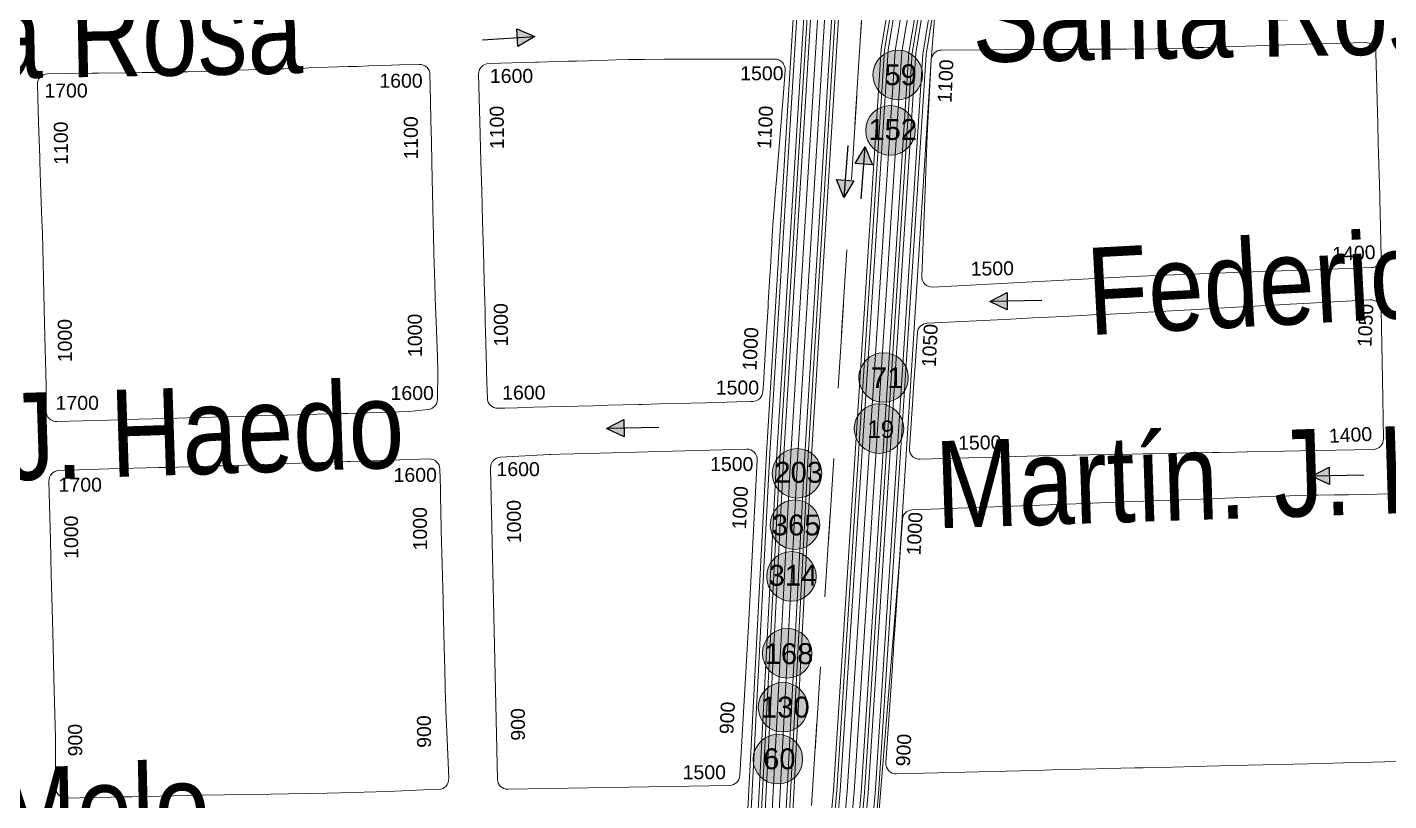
# Model space of a CAD drawing. Header units: millimetres. Extents: x 11558 to 23675, y 49449 to 61482.
# Drawn here: x 19422.8 to 19813.7, y 54425.1 to 54647.1 of the extents above; entities that cross this region are included whole.
import ezdxf

# ---------------------------------------------------------------- set-up
doc = ezdxf.new("R2010")
doc.units = ezdxf.units.MM
doc.linetypes.add('ACAD_ISO03W100', pattern=[30, 12, -18])
for name, color, linetype in [('0. plano base - nombres calles', 22, 'Continuous'), ('0. Plano Base - PLANO', 254, 'Continuous'), ('0. Plano base - sentido calles', 253, 'Continuous'), ('0.BARRIOS - DIVISIÓN', 12, 'ACAD_ISO03W100'), ('7. puesta en valor CC la lucila', 212, 'Continuous'), ('numeración', 7, 'Continuous')]:
    doc.layers.add(name, color=color, linetype=linetype)
for name, color, linetype, true_color in [('Linea 130 IDA', 7, 'Continuous', 0x26921c), ('Linea 130 REGRESO', 7, 'Continuous', 0x7a5c00), ('Linea 133 ida', 7, 'Continuous', 0x940000), ('Linea 152 IDA', 7, 'Continuous', 0x070721), ('Linea 152 REGRESO', 7, 'Continuous', 0xff0a0a), ('Linea 168 IDA', 7, 'Continuous', 0x1a1a1a), ('Linea 168 REGRESO', 7, 'Continuous', 0x330000), ('Linea 19 Estación Carapachay', 7, 'Continuous', 0xa80000), ('Linea 19 Plaza Miserere', 7, 'Continuous', 0x575757), ('Linea 203 IDA', 7, 'Continuous', 0xc2c200), ('Linea 203 REGRESO', 7, 'Continuous', 0x9e7700), ('Linea 314 IDA', 7, 'Continuous', 0x141414), ('Linea 314 REGRESO', 7, 'Continuous', 0xe00000), ('Linea 365 IDA', 7, 'Continuous', 0xdb6e00), ('Linea 365 REGRESO', 7, 'Continuous', 0xcc3300), ('Linea 59 Por Barrio Golf IDA', 7, 'Continuous', 0x007038), ('Linea 59 Por Barrio Golf VUELTA', 7, 'Continuous', 0xffd147), ('Linea 59 Por la Lucila IDA', 7, 'Continuous', 0x007038), ('Linea 60 Barracas VUELTA', 7, 'Continuous', 0xbcab76), ('Linea 60 Constitución-barramcas x Fleming IDA', 7, 'Continuous', 0x660000), ('Linea 60 Constitución-barrancas x Fleming VUELTA', 7, 'Continuous', 0xbcab76), ('Linea 71 IDA', 7, 'Continuous', 0xff2424), ('Linea 71 REGRESO', 7, 'Continuous', 0x2e62ff)]:
    doc.layers.add(name, color=color, linetype=linetype, true_color=true_color)
doc.layers.get('7. puesta en valor CC la lucila').off()
doc.styles.get("Standard").update_dxf_attribs({"font": 'arial.ttf'})

# ---------------------------------------------------------------- blocks, each defined once
blk = doc.blocks.new('MANZANAS')
at = {"layer": '0. Plano Base - PLANO', "color": 0, "linetype": 'Continuous', "lineweight": 5}
for points in [[(5639573.71, 6178713.9), (5639557.38, 6178704.64), (5639551.26, 6178701.18), (5639548.69, 6178699.72), (5639539.53, 6178694.53), (5639522.2, 6178684.71), (5639514.01, 6178679.97), (5639464.62, 6178650.93, -0.44099), (5639460.39, 6178652.23), (5639449.83, 6178674.61), (5639443.1, 6178688.85), (5639434.15, 6178708.56, -0.397369), (5639435.48, 6178712.45), (5639458.38, 6178724.51), (5639460.44, 6178725.59), (5639462.56, 6178726.71), (5639468.46, 6178729.81), (5639473.08, 6178732.25), (5639482.43, 6178737.17), (5639489.8, 6178741.05), (5639493.58, 6178743.16), (5639497.13, 6178745.15), (5639500.19, 6178746.86), (5639502.07, 6178747.9), (5639504.78, 6178749.42), (5639506.1, 6178750.16), (5639510.24, 6178752.47), (5639512.43, 6178753.69), (5639519.88, 6178757.86), (5639527.68, 6178762.22), (5639542.39, 6178770.44, -0.415477), (5639546.48, 6178769.27), (5639556.34, 6178751.44), (5639559.09, 6178746.47), (5639560.41, 6178744.09), (5639562.1, 6178741.02), (5639564.68, 6178736.36), (5639574.86, 6178717.96, -0.411186)], [(5639468, 6178640.98), (5639485.37, 6178651.1), (5639487.22, 6178652.19), (5639494.14, 6178656.31), (5639499.98, 6178659.71), (5639503.3, 6178661.65), (5639509.05, 6178665.01), (5639511.68, 6178666.55), (5639519.91, 6178671.35), (5639528.56, 6178676.43), (5639534.85, 6178680.16), (5639537.47, 6178681.72), (5639545.97, 6178686.76), (5639555.27, 6178692.28), (5639557.94, 6178693.86), (5639562.79, 6178696.74), (5639577.71, 6178705.59, -0.425816), (5639581.87, 6178704.44), (5639591.27, 6178687.08), (5639599.48, 6178671.93, -0.413163), (5639598.28, 6178667.87), (5639583.97, 6178660.06), (5639575.74, 6178655.58), (5639566.53, 6178650.56), (5639566.3, 6178650.44), (5639563.68, 6178649.01), (5639559.45, 6178646.71), (5639558.29, 6178646.08), (5639557.62, 6178645.71), (5639553.42, 6178643.42), (5639548.91, 6178640.97), (5639540.11, 6178636.18), (5639537.34, 6178634.67), (5639531.44, 6178631.46), (5639526.74, 6178628.9), (5639523.24, 6178627), (5639522.39, 6178626.54), (5639513.94, 6178621.94), (5639505.26, 6178617.19), (5639504.71, 6178616.88), (5639502.45, 6178615.62), (5639484.16, 6178605.41, -0.443641), (5639479.94, 6178606.83), (5639474.35, 6178619.7), (5639473.52, 6178621.62), (5639471.52, 6178626.23), (5639466.75, 6178637.2, -0.380254)], [(5639321.92, 6178649.11), (5639330.63, 6178653.95), (5639333.63, 6178655.62), (5639334.04, 6178655.85), (5639334.32, 6178656), (5639341.96, 6178660.25), (5639343.93, 6178661.34), (5639349.67, 6178664.53), (5639353.93, 6178666.9), (5639357.02, 6178668.62), (5639359.73, 6178670.05), (5639361.09, 6178670.77), (5639366.07, 6178673.4), (5639368.02, 6178674.42), (5639369.37, 6178675.13), (5639371.87, 6178676.43), (5639374.14, 6178677.62), (5639375.26, 6178678.2), (5639376.84, 6178679.03), (5639379.37, 6178680.35), (5639385.34, 6178683.47), (5639385.4, 6178683.5), (5639388.76, 6178685.25), (5639391.7, 6178686.79), (5639394.17, 6178688.08, -0.437633), (5639398.32, 6178686.59), (5639400.84, 6178680.67), (5639411.06, 6178656.52), (5639411.37, 6178655.79), (5639414.34, 6178648.78), (5639415.7, 6178645.57), (5639417.59, 6178641.33), (5639417.61, 6178641.3), (5639417.89, 6178640.66), (5639421.23, 6178633.14), (5639421.66, 6178632.18), (5639424.13, 6178626.64), (5639424.82, 6178625.08), (5639425.27, 6178624.07), (5639427.62, 6178618.8), (5639428.3, 6178617.26), (5639428.74, 6178616.28), (5639430.79, 6178611.67), (5639434.25, 6178603.88), (5639435.17, 6178601.82, -0.388856), (5639433.88, 6178597.98), (5639433.29, 6178597.65), (5639429.85, 6178595.74), (5639422.22, 6178591.51), (5639410.56, 6178585.05), (5639406.08, 6178582.57), (5639405.18, 6178582.07), (5639397.45, 6178577.79), (5639393.78, 6178575.75), (5639390.01, 6178573.66), (5639382.32, 6178569.4), (5639378.85, 6178567.48), (5639374.83, 6178565.25), (5639374.69, 6178565.17), (5639371.66, 6178563.49), (5639369.92, 6178562.53, -0.414182), (5639365.85, 6178563.7), (5639364.87, 6178565.46), (5639362.19, 6178570.3), (5639361.51, 6178571.53), (5639356.54, 6178580.49), (5639355.43, 6178582.48), (5639353.83, 6178585.37), (5639352.41, 6178587.93), (5639349.68, 6178592.86), (5639345.41, 6178600.57), (5639341.21, 6178608.13), (5639339.04, 6178612.06), (5639337.08, 6178615.6), (5639335.74, 6178618.01), (5639332.9, 6178623.12), (5639327.39, 6178633.07), (5639320.76, 6178645.03, -0.413843)], [(5639255.19, 6178502), (5639252.33, 6178507.52), (5639252.01, 6178508.1), (5639249.86, 6178512.03), (5639248.57, 6178514.38), (5639248.34, 6178514.8), (5639246.76, 6178517.66), (5639244.92, 6178521.01), (5639243.2, 6178524.12), (5639239.04, 6178531.68), (5639234.79, 6178539.4), (5639230.72, 6178546.73), (5639228.76, 6178550.2), (5639226.37, 6178554.46), (5639223.46, 6178559.62), (5639222.24, 6178561.79), (5639220.37, 6178565.11), (5639220.02, 6178565.73), (5639215.07, 6178574.53), (5639209.75, 6178583.97, -0.419982), (5639210.95, 6178588.08), (5639222.22, 6178594.14), (5639223.75, 6178594.96), (5639231.12, 6178598.91), (5639234.88, 6178600.94), (5639238.65, 6178602.97), (5639242.06, 6178604.84), (5639243.11, 6178605.42), (5639246.34, 6178607.2), (5639254.06, 6178611.52), (5639261.68, 6178615.79), (5639269.35, 6178620.08), (5639270.5, 6178620.72), (5639275.73, 6178623.65), (5639276.71, 6178624.2), (5639281.52, 6178626.9), (5639284.05, 6178628.31), (5639286.5, 6178629.69), (5639287.33, 6178630.16), (5639288.75, 6178630.95), (5639291.69, 6178632.6), (5639295.41, 6178634.69), (5639299.42, 6178636.94), (5639304.32, 6178639.69, -0.417682), (5639308.42, 6178638.51), (5639310.01, 6178635.6), (5639314.57, 6178627.25), (5639314.88, 6178626.67), (5639315.99, 6178624.63), (5639317.75, 6178621.42), (5639320.36, 6178616.63), (5639322.85, 6178612.09), (5639324.68, 6178608.77), (5639328.9, 6178601.09), (5639330.51, 6178598.17), (5639333.14, 6178593.38), (5639337.2, 6178586.08), (5639339.35, 6178582.29), (5639341.56, 6178578.39), (5639346.34, 6178569.94), (5639347.78, 6178567.39), (5639348.05, 6178566.93), (5639349.42, 6178564.51), (5639349.6, 6178564.14), (5639353.3, 6178556.77, -0.381676), (5639352.26, 6178552.91), (5639347.68, 6178549.92), (5639339.87, 6178545.56), (5639332.36, 6178541.38), (5639331.1, 6178540.68), (5639328.12, 6178539.02), (5639324.71, 6178537.12), (5639317.14, 6178532.91), (5639309.57, 6178528.7), (5639304.91, 6178526.11), (5639302.13, 6178524.56), (5639294.52, 6178520.33), (5639287.07, 6178516.19), (5639279.8, 6178512.15), (5639272.16, 6178507.9), (5639259.31, 6178500.76, -0.42248)], [(5639478.81, 6178497.14), (5639422.88, 6178466.81, -0.412943), (5639418.82, 6178468.01), (5639375.87, 6178546.41, -0.405351), (5639376.98, 6178550.43), (5639389.14, 6178557.58), (5639389.59, 6178557.83), (5639391.8, 6178559.06), (5639395.28, 6178560.99), (5639398.49, 6178562.77), (5639401.87, 6178564.64), (5639404.77, 6178566.25), (5639438.62, 6178585.02, -0.43764), (5639442.8, 6178583.64), (5639462.59, 6178540.16), (5639480.12, 6178501, -0.392134)], [(5639307.46, 6178407.38), (5639303.69, 6178414.52), (5639302.08, 6178417.56), (5639300.68, 6178420.22), (5639299.13, 6178423.03), (5639297.49, 6178426), (5639294.24, 6178431.88), (5639292.64, 6178434.78), (5639287.94, 6178443.29), (5639282.88, 6178452.45), (5639278.1, 6178461.1), (5639273.39, 6178469.62), (5639271.77, 6178472.54), (5639265.14, 6178484.52, -0.413558), (5639266.3, 6178488.59), (5639278.83, 6178495.57), (5639291.26, 6178502.49), (5639292.69, 6178503.29), (5639293.09, 6178503.51), (5639293.16, 6178503.55), (5639301.61, 6178508.25), (5639305.55, 6178510.46), (5639307.07, 6178511.3), (5639308.41, 6178512.05), (5639312.92, 6178514.56), (5639324.06, 6178520.84), (5639331.68, 6178525.14), (5639335.97, 6178527.55), (5639338.58, 6178529.02), (5639339.36, 6178529.46), (5639345.07, 6178532.67), (5639348.12, 6178534.39), (5639351.74, 6178536.41), (5639359.06, 6178540.51, -0.416495), (5639363.16, 6178539.34), (5639365.85, 6178534.44), (5639366.56, 6178533.14), (5639366.82, 6178532.68), (5639371.26, 6178524.6), (5639371.55, 6178524.07), (5639381.27, 6178506.45), (5639383.93, 6178501.63), (5639387.76, 6178494.68), (5639390.98, 6178488.85), (5639395.33, 6178480.97), (5639395.81, 6178480.09), (5639396.55, 6178478.76), (5639400.72, 6178471.5), (5639402.97, 6178467.59), (5639406.35, 6178461.72, -0.415403), (5639405.23, 6178457.61), (5639401.33, 6178455.39), (5639397.92, 6178453.45), (5639392.51, 6178450.37), (5639389.5, 6178448.65), (5639380.68, 6178443.71), (5639377.26, 6178441.86), (5639372.08, 6178439.07), (5639363.01, 6178434.16), (5639345.58, 6178424.72), (5639328.01, 6178415.13), (5639325.63, 6178413.83), (5639322.87, 6178412.33), (5639318.27, 6178409.81), (5639311.55, 6178406.14, -0.418362)]]:
    blk.add_lwpolyline(points, format="xyb", close=True, dxfattribs=at)
blk.add_lwpolyline([(5639650.15, 6178594), (5639642.55, 6178589.8), (5639639.44, 6178588.09), (5639634.58, 6178585.41), (5639627.18, 6178581.34), (5639619.6, 6178577.17), (5639612.01, 6178572.99), (5639604.43, 6178568.82), (5639597.75, 6178565.14), (5639589.09, 6178560.37), (5639581.76, 6178556.34), (5639579.74, 6178555.23), (5639576.18, 6178553.26), (5639574, 6178552.07), (5639566.18, 6178547.76), (5639558.75, 6178543.65), (5639554.87, 6178541.51), (5639550.86, 6178539.3), (5639519.8, 6178522.13, -0.441891), (5639515.6, 6178523.56), (5639504.47, 6178549.07), (5639503.73, 6178550.76), (5639502.57, 6178553.43), (5639501.22, 6178556.51), (5639500.32, 6178558.58), (5639496.9, 6178566.43), (5639496.86, 6178566.52), (5639487.62, 6178587.7, -0.383779), (5639488.89, 6178591.5), (5639529.76, 6178614.71), (5639535.81, 6178618.14), (5639541.99, 6178621.65), (5639548.85, 6178625.55), (5639560.94, 6178632.43), (5639567.03, 6178635.91), (5639579.81, 6178643.19), (5639589.72, 6178648.57), (5639590.21, 6178648.84), (5639594.43, 6178651.13), (5639597.96, 6178653.06), (5639605.24, 6178657.01), (5639612.75, 6178661.1)], format="xyb", dxfattribs=at)
blk = doc.blocks.new('19')
at = {"layer": 'Linea 19 Estación Carapachay', "lineweight": 211, "true_color": 0xededed}
h = blk.add_hatch(color=7, dxfattribs=at)
h.dxf.hatch_style = 1
edge = h.paths.add_edge_path()
edge.add_arc((0, 0), 7.11, 0, 360)
at = {"layer": 'Linea 19 Estación Carapachay', "lineweight": 9}
blk.add_circle((0, 0), 7.11, dxfattribs=at)
at = {"layer": 'Linea 19 Estación Carapachay', "lineweight": 15, "insert": (-3.4, 2.34), "char_height": 5, "attachment_point": 1}
blk.add_mtext_dynamic_manual_height_columns('19', width=16.4579, gutter_width=12.5, heights=[0], dxfattribs=at)
blk = doc.blocks.new('59 ida')
at = {"layer": 'Linea 59 Por la Lucila IDA', "lineweight": 211, "true_color": 0xededed}
h = blk.add_hatch(color=7, dxfattribs=at)
h.dxf.hatch_style = 1
edge = h.paths.add_edge_path()
edge.add_arc((0, 0), 7.11, 0, 360)
at = {"layer": 'Linea 59 Por la Lucila IDA', "lineweight": 9}
blk.add_circle((0, 0), 7.11, dxfattribs=at)
at = {"layer": 'Linea 59 Por la Lucila IDA', "lineweight": 15, "insert": (-3.84, 3.05), "char_height": 6, "attachment_point": 1}
blk.add_mtext_dynamic_manual_height_columns('59', width=16.4579, gutter_width=12.5, heights=[0], dxfattribs=at)
blk = doc.blocks.new('60 vuelta')
at = {"layer": 'Linea 60 Constitución-barrancas x Fleming VUELTA', "lineweight": 211, "true_color": 0xededed}
h = blk.add_hatch(color=7, dxfattribs=at)
h.dxf.hatch_style = 1
edge = h.paths.add_edge_path()
edge.add_arc((0, 0), 7.11, 0, 360)
at = {"layer": 'Linea 60 Barracas VUELTA', "lineweight": 9}
blk.add_circle((0, 0), 7.11, dxfattribs=at)
at = {"layer": 'Linea 60 Barracas VUELTA', "lineweight": 15, "insert": (-4.24, 3.11), "char_height": 6, "attachment_point": 1}
blk.add_mtext_dynamic_manual_height_columns('60', width=16.4579, gutter_width=12.5, heights=[0], dxfattribs=at)
blk = doc.blocks.new('71 vuelta')
at = {"layer": 'Linea 71 REGRESO', "lineweight": 211, "true_color": 0xededed}
h = blk.add_hatch(color=7, dxfattribs=at)
h.dxf.hatch_style = 1
edge = h.paths.add_edge_path()
edge.add_arc((0, 0), 7.11, 0, 360)
at = {"layer": 'Linea 71 REGRESO', "lineweight": 9}
blk.add_circle((0, 0), 7.11, dxfattribs=at)
at = {"layer": 'Linea 71 REGRESO', "lineweight": 15, "insert": (-3.64, 2.95), "char_height": 6, "attachment_point": 1}
blk.add_mtext_dynamic_manual_height_columns('71', width=16.4579, gutter_width=12.5, heights=[0], dxfattribs=at)
blk = doc.blocks.new('130 ida')
at = {"layer": 'Linea 130 IDA', "lineweight": 211, "true_color": 0xededed}
h = blk.add_hatch(color=7, dxfattribs=at)
h.dxf.hatch_style = 1
edge = h.paths.add_edge_path()
edge.add_arc((0, 0), 7.11, 0, 360)
at = {"layer": 'Linea 130 IDA', "lineweight": 9}
blk.add_circle((0, 0), 7.11, dxfattribs=at)
at = {"layer": 'Linea 130 IDA', "lineweight": 211, "insert": (-6.31, 3.02), "char_height": 6, "attachment_point": 1}
blk.add_mtext_dynamic_manual_height_columns('130', width=19.512, gutter_width=12.5, heights=[0], dxfattribs=at)
blk = doc.blocks.new('152 vuelta')
at = {"layer": 'Linea 152 REGRESO', "lineweight": 211, "true_color": 0xededed}
h = blk.add_hatch(color=7, dxfattribs=at)
h.dxf.hatch_style = 1
edge = h.paths.add_edge_path()
edge.add_arc((0, 0), 7.11, 0, 360)
at = {"layer": 'Linea 152 REGRESO', "lineweight": 9}
blk.add_circle((0, 0), 7.11, dxfattribs=at)
at = {"layer": 'Linea 152 REGRESO', "lineweight": 15, "insert": (-6.34, 3.27), "char_height": 6, "attachment_point": 1}
blk.add_mtext_dynamic_manual_height_columns('152', width=16.4579, gutter_width=12.5, heights=[0], dxfattribs=at)
blk = doc.blocks.new('168 vuelta')
at = {"layer": 'Linea 168 IDA', "lineweight": 211, "true_color": 0xededed}
h = blk.add_hatch(color=7, dxfattribs=at)
h.dxf.hatch_style = 1
edge = h.paths.add_edge_path()
edge.add_arc((0, 0), 7.11, 0, 360)
at = {"layer": 'Linea 168 IDA', "lineweight": 9}
blk.add_circle((0, 0), 7.11, dxfattribs=at)
at = {"layer": 'Linea 168 IDA', "lineweight": 15, "insert": (-6.45, 2.89), "char_height": 6, "attachment_point": 1}
blk.add_mtext_dynamic_manual_height_columns('168', width=16.4579, gutter_width=12.5, heights=[0], dxfattribs=at)
blk = doc.blocks.new('203 vuelta')
at = {"layer": 'Linea 203 REGRESO', "lineweight": 211, "true_color": 0xededed}
h = blk.add_hatch(color=7, dxfattribs=at)
h.dxf.hatch_style = 1
edge = h.paths.add_edge_path()
edge.add_arc((0, 0), 7.11, 0, 360)
at = {"layer": 'Linea 203 REGRESO', "lineweight": 9}
blk.add_circle((0, 0), 7.11, dxfattribs=at)
at = {"layer": 'Linea 203 REGRESO', "lineweight": 15, "insert": (-6.52, 3.31), "char_height": 6, "attachment_point": 1}
blk.add_mtext_dynamic_manual_height_columns('203', width=16.4579, gutter_width=12.5, heights=[0], dxfattribs=at)
blk = doc.blocks.new('314 vuelta')
at = {"layer": 'Linea 314 REGRESO', "lineweight": 211, "true_color": 0xededed}
h = blk.add_hatch(color=7, dxfattribs=at)
h.dxf.hatch_style = 1
edge = h.paths.add_edge_path()
edge.add_arc((0, 0), 7.11, 0, 360)
at = {"layer": 'Linea 314 REGRESO', "lineweight": 9}
blk.add_circle((0, 0), 7.11, dxfattribs=at)
at = {"layer": 'Linea 314 REGRESO', "lineweight": 211, "insert": (-6.55, 3.33), "char_height": 6, "attachment_point": 1}
blk.add_mtext_dynamic_manual_height_columns('314', width=8.0914, gutter_width=12.5, heights=[0], dxfattribs=at)
blk = doc.blocks.new('365 vuelta')
at = {"layer": 'Linea 365 REGRESO', "lineweight": 211, "true_color": 0xededed}
h = blk.add_hatch(color=7, dxfattribs=at)
h.dxf.hatch_style = 1
edge = h.paths.add_edge_path()
edge.add_arc((0, 0), 7.11, 0, 360)
at = {"layer": 'Linea 365 REGRESO', "lineweight": 9}
blk.add_circle((0, 0), 7.11, dxfattribs=at)
at = {"layer": 'Linea 365 REGRESO', "lineweight": 211, "insert": (-6.65, 2.93), "char_height": 6, "attachment_point": 1}
blk.add_mtext_dynamic_manual_height_columns('365', width=11.0529, gutter_width=12.5, heights=[0], dxfattribs=at)

msp = doc.modelspace()

# ---------------------------------------------------------------- hatches: boundary and pattern name
at = {"layer": '0. Plano base - sentido calles', "linetype": 'Continuous', "lineweight": 25, "ltscale": 2, "true_color": 0x1a1a1a}
h = msp.add_hatch(color=250, dxfattribs=at)
h.dxf.hatch_style = 1
h.paths.add_polyline_path([(19568.55, 54644.44), (19563.4, 54646.63), (19563.55, 54644.14)])
h.paths.add_polyline_path([(19568.55, 54644.44), (19563.55, 54644.14), (19563.71, 54641.64)])
h = msp.add_hatch(color=250, dxfattribs=at)
h.dxf.hatch_style = 1
h.paths.add_polyline_path([(19663.36, 54612.84), (19660.48, 54608.05), (19662.97, 54607.85)])
h.paths.add_polyline_path([(19663.36, 54612.84), (19662.97, 54607.85), (19665.46, 54607.66)])
h = msp.add_hatch(color=250, dxfattribs=at)
h.dxf.hatch_style = 1
h.paths.add_polyline_path([(19657.21, 54598.27), (19660.09, 54603.06), (19657.6, 54603.26)])
h.paths.add_polyline_path([(19657.21, 54598.27), (19657.6, 54603.26), (19655.1, 54603.45)])
h = msp.add_hatch(color=250, dxfattribs=at)
h.dxf.hatch_style = 1
h.paths.add_polyline_path([(19699.13, 54568.44), (19704.17, 54566.02), (19704.13, 54568.52)])
h.paths.add_polyline_path([(19699.13, 54568.44), (19704.13, 54568.52), (19704.09, 54571.02)])
h = msp.add_hatch(color=250, dxfattribs=at)
h.dxf.hatch_style = 1
h.paths.add_polyline_path([(19589.12, 54532), (19594.17, 54529.58), (19594.12, 54532.08)])
h.paths.add_polyline_path([(19589.12, 54532), (19594.12, 54532.08), (19594.08, 54534.58)])
h = msp.add_hatch(color=250, dxfattribs=at)
h.dxf.hatch_style = 1
h.paths.add_polyline_path([(19791.57, 54518.3), (19796.61, 54515.89), (19796.57, 54518.39)])
h.paths.add_polyline_path([(19791.57, 54518.3), (19796.57, 54518.39), (19796.52, 54520.89)])
at = {"layer": 'Linea 168 IDA', "lineweight": 15}
h = msp.add_hatch(dxfattribs=at)
h.set_pattern_fill('AR-B816', color=256)
h.set_pattern_definition([(0, (4793.69, 947.73), (0, 203.2), []), (90, (4793.69, 947.73), (-203.2, 203.2), [203.2, -203.2])])
h.paths.add_polyline_path([(19634.53, 54453.15, 1), (19642.89, 54453.15, 1)])
h.paths.add_polyline_path([(19635.28, 54450.2), (19642.35, 54450.2), (19642.35, 54455.35), (19635.28, 54455.35)], flags=25)

# ---------------------------------------------------------------- linework, layer by layer
at = {"layer": '0. Plano base - sentido calles', "color": 250, "linetype": 'Continuous', "lineweight": 25, "ltscale": 2, "true_color": 0x1a1a1a}
for points in [[(19553.57, 54643.53), (19568.55, 54644.44), (19563.71, 54641.64), (19563.4, 54646.63), (19568.55, 54644.44)], [(19658.37, 54613.23), (19657.21, 54598.27), (19655.1, 54603.45), (19660.09, 54603.06), (19657.21, 54598.27)], [(19662.19, 54597.88), (19663.36, 54612.84), (19665.46, 54607.66), (19660.48, 54608.05), (19663.36, 54612.84)], [(19714.13, 54568.69), (19699.13, 54568.44), (19704.09, 54571.02), (19704.17, 54566.02), (19699.13, 54568.44)], [(19604.12, 54532.25), (19589.12, 54532), (19594.08, 54534.58), (19594.17, 54529.58), (19589.12, 54532)], [(19806.56, 54518.55), (19791.57, 54518.3), (19796.52, 54520.89), (19796.61, 54515.89), (19791.57, 54518.3)]]:
    msp.add_lwpolyline(points, dxfattribs=at)
at = {"layer": '0.BARRIOS - DIVISIÓN', "color": 14, "lineweight": 18, "ltscale": 2}
for points in [[(19746.68, 55789.02), (19726.12, 55476.55), (19705.29, 55342.21), (19682.91, 54948.63), (19661.94, 54643.15), (19640.4, 54304.03), (19607.91, 53959.65), (19567.75, 53570.63), (19550.03, 53389.45), (19077.25, 53357.53), (18962.05, 53342.81), (18817.78, 53351.07), (18595.68, 53358.57), (18202.92, 53380.53), (17765.7, 53372.91), (17659.73, 53390.45), (17637.92, 53679.7), (17639.89, 53799.72), (17625.59, 53940.22), (17597.55, 54075.9), (17579.24, 54125.09), (17580.44, 54241.86), (17585.92, 54374.44), (17552.48, 55699.13)], [(20104.45, 53325.35), (19550.03, 53389.45), (19587.83, 53765.14), (19640.4, 54304.03), (19661.94, 54643.15), (19682.91, 54948.63), (19694.1, 55145.42), (19705.29, 55342.21), (19726.12, 55476.55), (19746.67, 55788.87)]]:
    msp.add_lwpolyline(points, dxfattribs=at)
at = {"layer": 'Linea 130 IDA', "lineweight": 15}
msp.add_lwpolyline([(17719.85, 55041.94), (18496.71, 55071.93), (18849.22, 55086.71), (19270.22, 55104.01), (19672.86, 55117.74), (19652.52, 54760.03), (19638.02, 54524.72), (19626.45, 54303.69), (19619.32, 54239.28), (19594.64, 53998.01)], dxfattribs=at)
at = {"layer": 'Linea 130 REGRESO', "lineweight": 15}
msp.add_lwpolyline([(19621.9, 54082.33), (19645.87, 54312.66), (19656.24, 54427.96), (19669.95, 54640.57), (19672.38, 54655.23), (19681.65, 54786.66), (19684.87, 54832.54), (19687.11, 54863.88), (19689.28, 54905.54), (19697.27, 55007.72), (19697.17, 55020.78), (19706.29, 55127.4), (19712.13, 55238.28), (19717.72, 55342.34), (19736.96, 55485.89), (19693.91, 55484.41), (19390.79, 55472.52), (19078.65, 55455.31), (18621.89, 55435.53), (18209.58, 55421.21)], dxfattribs=at)
at = {"layer": 'Linea 133 ida', "lineweight": 15}
msp.add_lwpolyline([(19562.59, 53365.53), (19583.19, 53563.54), (19603.79, 53766.03), (19616.26, 53891.75), (19630.97, 54062.57), (19646.27, 54181.66), (19657.19, 54298.97), (19673.26, 54494.3), (19682.32, 54637.76), (19691.69, 54754.78, 0.452211), (19684.26, 54762.45, -0.013337), (19426.39, 54756.93), (18399.86, 54732.21), (15988.39, 54664.92)], format="xyb", dxfattribs=at)
at = {"layer": 'Linea 152 IDA', "lineweight": 15}
msp.add_lwpolyline([(19754.82, 56087.71), (19741.25, 55892.05), (19729.38, 55709.75), (19715.79, 55481.66), (19696.14, 55338.26), (19685.29, 55195.47), (19660.5, 54759.56), (19646.01, 54524.26), (19634.42, 54303.04), (19627.28, 54238.43), (19602.6, 53997.24), (19589.35, 53851.45), (19565.85, 53617.33), (19565.94, 53603.83), (19537.12, 53324.22)], dxfattribs=at)
at = {"layer": 'Linea 152 REGRESO', "lineweight": 15}
msp.add_lwpolyline([(19619.92, 54082.65), (19643.88, 54312.85), (19654.25, 54428.11), (19667.96, 54640.8), (19670.39, 54655.46), (19679.65, 54786.8), (19682.88, 54832.68), (19685.12, 54864), (19687.29, 54905.67), (19695.27, 55007.79), (19695.17, 55020.86), (19704.29, 55127.53), (19710.14, 55238.39), (19715.73, 55342.53), (19734.64, 55483.61), (19744.72, 55639.78), (19744.31, 55654.96), (19752.08, 55774.9), (19753.12, 55794.77), (19762.63, 55942.66), (19768.54, 56031.01), (19772.21, 56100.51)], dxfattribs=at)
at = {"layer": 'Linea 168 IDA', "lineweight": 15}
msp.add_lwpolyline([(20802.45, 56139.06), (20776.13, 55948.55), (20759.69, 55833.4), (20740.96, 55711.43), (20729.79, 55641.6), (20718.33, 55573.74), (20706.75, 55504.58), (20643.32, 55510.18), (20326.93, 55516.19), (20163.37, 55508.06), (19948.21, 55500.25), (19718.27, 55489.7), (19717.78, 55481.46), (19698.13, 55338.05), (19687.29, 55195.33), (19662.5, 54759.44), (19648, 54524.15), (19636.42, 54302.88), (19629.27, 54238.22), (19604.59, 53997.04), (19591.34, 53851.26), (19567.85, 53617.24), (19567.94, 53603.73), (19539.11, 53324.02)], dxfattribs=at)
at = {"layer": 'Linea 168 REGRESO', "lineweight": 15}
msp.add_lwpolyline([(19558.15, 53371.96), (19574.81, 53533.14), (19595.66, 53734.81), (19617.57, 53946.79), (19622.82, 53960.49), (19626.29, 54065.47), (19629.81, 54081.03), (19653.84, 54311.88), (19664.22, 54427.34), (19677.9, 54639.66), (19680.33, 54654.29), (19689.63, 54786.09), (19692.85, 54831.97), (19695.1, 54863.39), (19697.27, 54905.02), (19705.27, 55007.43), (19705.17, 55020.47), (19714.21, 55126.09), (20665.84, 55151.47)], dxfattribs=at)
at = {"layer": 'Linea 19 Estación Carapachay', "lineweight": 15}
msp.add_lwpolyline([(19625.85, 54081.68), (19649.86, 54312.27), (19660.23, 54427.65), (19673.93, 54640.11), (19676.36, 54654.76), (19685.64, 54786.37), (19688.86, 54832.26), (19691.11, 54863.63), (19693.27, 54905.28), (19701.27, 55007.58), (19701.17, 55020.63), (19710.28, 55127.12), (19716.13, 55238.07), (19721.71, 55341.97), (19740.62, 55483.02), (19750.73, 55639.67), (19750.32, 55654.85), (19758.07, 55774.55), (19759.11, 55794.42), (19768.62, 55942.27), (19774.53, 56030.65), (19778.2, 56100.03)], dxfattribs=at)
at = {"layer": 'Linea 19 Plaza Miserere', "lineweight": 15}
msp.add_lwpolyline([(19744.87, 56088.72), (19731.28, 55892.72), (19719.4, 55710.37), (19705.83, 55482.63), (19686.2, 55339.32), (19675.31, 55196.13), (19650.52, 54760.15), (19636.02, 54524.83), (19624.45, 54303.85), (19617.33, 54239.49), (19592.65, 53998.2), (19579.39, 53852.4), (19555.85, 53617.8), (19555.94, 53604.31), (19527.17, 53325.25)], dxfattribs=at)
at = {"layer": 'Linea 203 IDA', "lineweight": 15}
msp.add_lwpolyline([(19781.19, 56099.79), (19777.52, 56030.47), (19771.61, 55942.07), (19762.11, 55794.24), (19761.07, 55774.37), (19753.32, 55654.79), (19753.73, 55639.61), (19743.6, 55482.72), (19724.7, 55341.69), (19719.12, 55237.91), (19713.27, 55126.91), (19704.17, 55020.51), (19704.27, 55007.47), (19696.27, 54905.09), (19694.1, 54863.45), (19691.86, 54832.05), (19688.63, 54786.16), (19679.34, 54654.41), (19676.91, 54639.77), (19663.22, 54427.42), (19652.84, 54311.98), (19628.82, 54081.19)], dxfattribs=at)
at = {"layer": 'Linea 203 REGRESO', "lineweight": 15}
msp.add_lwpolyline([(19743.87, 56088.82), (19730.28, 55892.79), (19718.4, 55710.43), (19704.84, 55482.73), (19685.2, 55339.42), (19674.32, 55196.2), (19649.52, 54760.21), (19635.02, 54524.89), (19623.46, 54303.94), (19616.34, 54239.59), (19591.65, 53998.29), (19578.4, 53852.49), (19554.85, 53617.85), (19554.94, 53604.36), (19526.18, 53325.35)], dxfattribs=at)
at = {"layer": 'Linea 314 IDA', "lineweight": 15}
msp.add_lwpolyline([(19773.21, 56100.43), (19769.54, 56030.95), (19763.63, 55942.6), (19754.12, 55794.71), (19753.08, 55774.84), (19745.31, 55654.94), (19745.72, 55639.76), (19735.64, 55483.51), (19716.73, 55342.43), (19711.13, 55238.34), (19705.29, 55127.47), (19696.17, 55020.82), (19696.27, 55007.75), (19688.28, 54905.61), (19686.11, 54863.94), (19683.88, 54832.61), (19680.65, 54786.73), (19671.39, 54655.35), (19668.95, 54640.69), (19655.24, 54428.03), (19644.88, 54312.75), (19620.91, 54082.49)], dxfattribs=at)
at = {"layer": 'Linea 314 REGRESO', "lineweight": 15}
msp.add_lwpolyline([(19755.82, 56087.61), (19742.25, 55891.98), (19730.38, 55709.68), (19716.79, 55481.56), (19697.14, 55338.15), (19686.29, 55195.4), (19661.5, 54759.5), (19647, 54524.2), (19635.42, 54302.96), (19628.27, 54238.32), (19603.6, 53997.14), (19590.34, 53851.35), (19566.85, 53617.28), (19566.94, 53603.78), (19538.11, 53324.12)], dxfattribs=at)
at = {"layer": 'Linea 365 IDA', "lineweight": 15}
msp.add_lwpolyline([(19785.18, 56099.46), (19781.51, 56030.23), (19775.6, 55941.81), (19766.1, 55794.01), (19765.06, 55774.14), (19757.32, 55654.72), (19757.73, 55639.53), (19747.59, 55482.33), (19728.68, 55341.31), (19723.12, 55237.7), (19717.27, 55126.64), (19708.17, 55020.35), (19708.27, 55007.33), (19700.26, 54904.83), (19698.09, 54863.2), (19695.85, 54831.76), (19692.62, 54785.88), (19683.32, 54653.94), (19680.89, 54639.31), (19667.21, 54427.11), (19656.82, 54311.59), (19632.77, 54080.54)], dxfattribs=at)
at = {"layer": 'Linea 365 REGRESO', "lineweight": 15}
msp.add_lwpolyline([(19747.85, 56088.42), (19734.27, 55892.52), (19722.39, 55710.18), (19708.82, 55482.34), (19689.18, 55339), (19678.31, 55195.93), (19653.51, 54759.97), (19639.02, 54524.66), (19627.44, 54303.61), (19620.32, 54239.17), (19595.63, 53997.91), (19582.38, 53852.11), (19558.85, 53617.66), (19558.94, 53604.17), (19530.15, 53324.94)], dxfattribs=at)
at = {"layer": 'Linea 59 Por Barrio Golf VUELTA', "lineweight": 15}
msp.add_lwpolyline([(19750.84, 56088.11), (19737.26, 55892.32), (19725.39, 55710), (19711.81, 55482.05), (19692.16, 55338.68), (19681.3, 55195.73), (19656.51, 54759.8), (19642.01, 54524.49), (19630.44, 54303.37), (19623.3, 54238.85), (19598.62, 53997.62), (19585.36, 53851.83), (19561.85, 53617.52), (19561.94, 53604.02), (19533.14, 53324.63)], dxfattribs=at)
at = {"layer": 'Linea 59 Por la Lucila IDA', "lineweight": 15}
msp.add_lwpolyline([(19627.83, 54081.35), (19651.85, 54312.08), (19662.22, 54427.49), (19675.92, 54639.89), (19678.35, 54654.53), (19687.63, 54786.23), (19690.86, 54832.12), (19693.1, 54863.51), (19695.27, 54905.15), (19703.27, 55007.5), (19703.17, 55020.55), (19712.28, 55126.98), (19718.13, 55237.96), (19723.7, 55341.78), (19742.61, 55482.82), (19752.73, 55639.63), (19752.32, 55654.81), (19760.07, 55774.43), (19761.11, 55794.3), (19770.61, 55942.14), (19776.52, 56030.53), (19780.19, 56099.87)], dxfattribs=at)
at = {"layer": 'Linea 60 Constitución-barramcas x Fleming IDA', "lineweight": 15}
msp.add_lwpolyline([(19631.79, 54080.7), (19655.83, 54311.69), (19666.21, 54427.19), (19679.89, 54639.43), (19682.32, 54654.06), (19691.62, 54785.95), (19694.85, 54831.83), (19697.09, 54863.26), (19699.26, 54904.89), (19707.27, 55007.36), (19707.17, 55020.39), (19716.27, 55126.71), (19722.12, 55237.75), (19727.69, 55341.41), (19746.59, 55482.43), (19756.73, 55639.55), (19756.32, 55654.73), (19764.06, 55774.2), (19765.1, 55794.07), (19774.6, 55941.88), (19780.52, 56030.29), (19784.18, 56099.54)], dxfattribs=at)
at = {"layer": 'Linea 60 Constitución-barrancas x Fleming VUELTA', "lineweight": 15}
msp.add_lwpolyline([(19531.15, 53324.84), (19559.94, 53604.12), (19559.85, 53617.61), (19583.37, 53852.02), (19596.63, 53997.81), (19621.31, 54239.06), (19628.44, 54303.53), (19640.02, 54524.6), (19654.51, 54759.91), (19679.31, 55195.86), (19690.17, 55338.9), (19709.82, 55482.24), (19723.39, 55710.12), (19735.27, 55892.45), (19748.85, 56088.31)], dxfattribs=at)
at = {"layer": 'Linea 71 IDA', "lineweight": 15}
msp.add_lwpolyline([(19535.13, 53324.43), (19563.94, 53603.93), (19563.85, 53617.42), (19587.35, 53851.64), (19600.61, 53997.43), (19625.29, 54238.64), (19632.43, 54303.21), (19644.01, 54524.38), (19658.5, 54759.68), (19683.3, 55195.6), (19694.15, 55338.47), (19713.8, 55481.85), (19727.38, 55709.87), (19739.26, 55892.18), (19752.83, 56087.91)], dxfattribs=at)
at = {"layer": 'Linea 71 REGRESO', "lineweight": 15}
msp.add_lwpolyline([(19623.88, 54082), (19647.86, 54312.46), (19658.24, 54427.8), (19671.94, 54640.34), (19674.37, 54655), (19683.64, 54786.51), (19686.87, 54832.4), (19689.11, 54863.76), (19691.28, 54905.41), (19699.27, 55007.65), (19699.17, 55020.7), (19708.29, 55127.26), (19714.13, 55238.18), (19719.71, 55342.15), (19738.62, 55483.22), (19748.73, 55639.7), (19748.32, 55654.89), (19756.08, 55774.67), (19757.12, 55794.54), (19766.62, 55942.4), (19772.53, 56030.77), (19776.2, 56100.19)], dxfattribs=at)

# ---------------------------------------------------------------- block references
at = {"layer": '0. Plano Base - PLANO', "color": 28, "lineweight": 5, "true_color": 0x0d0d0d, "rotation": 332.5463477508169}
msp.add_blockref('MANZANAS', (-7833237.48, -2828296.13), dxfattribs=at)
at = {"layer": '7. puesta en valor CC la lucila', "color": 250, "lineweight": 30, "rotation": 332.5463477508169}
msp.add_blockref('MANZANAS', (-7833237.48, -2828296.13), dxfattribs=at)
at = {"layer": 'Linea 130 IDA', "lineweight": 15}
msp.add_blockref('130 ida', (19639.78, 54451.97), dxfattribs=at)
at = {"layer": 'Linea 152 REGRESO', "lineweight": 15}
msp.add_blockref('152 vuelta', (19670.63, 54617.52), dxfattribs=at)
at = {"layer": 'Linea 168 IDA', "lineweight": 15}
msp.add_blockref('168 vuelta', (19640.98, 54467.45), dxfattribs=at)
at = {"layer": 'Linea 19 Estación Carapachay', "color": 188, "lineweight": 15, "true_color": 0x0a090b}
msp.add_blockref('19', (19667.35, 54531.93), dxfattribs=at)
at = {"layer": 'Linea 203 REGRESO', "lineweight": 15}
msp.add_blockref('203 vuelta', (19643.82, 54519.08), dxfattribs=at)
at = {"layer": 'Linea 314 REGRESO', "lineweight": 15}
msp.add_blockref('314 vuelta', (19642.21, 54489.5), dxfattribs=at)
at = {"layer": 'Linea 365 REGRESO', "lineweight": 15}
msp.add_blockref('365 vuelta', (19643.22, 54504.34), dxfattribs=at)
at = {"layer": 'Linea 59 Por Barrio Golf IDA', "lineweight": 15}
msp.add_blockref('59 ida', (19672.73, 54633.45), dxfattribs=at)
at = {"layer": 'Linea 60 Constitución-barrancas x Fleming VUELTA', "lineweight": 15}
msp.add_blockref('60 vuelta', (19638.32, 54437.04), dxfattribs=at)
at = {"layer": 'Linea 71 REGRESO', "lineweight": 15}
msp.add_blockref('71 vuelta', (19668.65, 54546.59), dxfattribs=at)

# ---------------------------------------------------------------- texts
at = {"layer": '0. plano base - nombres calles', "color": 250, "lineweight": 15, "true_color": 0x1a1a1a, "char_height": 25, "attachment_point": 1}
for s, insert, rotation in [('{\\fArial Narrow|b0|i0|c0|p34;Santa Rosa}', (19693.82, 54662.06), 1.0836), ('{\\fArial Narrow|b0|i0|c0|p34;Santa Rosa}', (19352.05, 54656.16), 1.0836), ('{\\fArial Narrow|b0|i0|c0|p34;Federico Bardi}', (19726.37, 54583.7), 3.0741), ('{\\fArial Narrow|b0|i0|c0|p34;Martín J. Haedo}', (19326.9, 54539.07), 1.8766), ('{\\fArial Narrow|b0|i0|c0|p34;Martín. J. Haedo}', (19683.09, 54528.27), 1.8766), ('\\pt250;{\\fArial Narrow|b0|i0|c0|p34;Carlos Francisco Melo}', (19190.18, 54429.77), 1.2406)]:
    msp.add_mtext_dynamic_manual_height_columns(s, width=329.255, gutter_width=12.5, heights=[0], dxfattribs=dict(at, insert=insert, rotation=rotation))
at = {"layer": 'numeración', "color": 251, "true_color": 0x606162, "char_height": 4, "attachment_point": 1}
for s, insert, rotation in [('1100', (19684.14, 54625.57), 87.2117), ('1100', (19555.69, 54612.14), 90.3545), ('1100', (19632.35, 54612.28), 87.2117), ('1100', (19430.55, 54607.62), 90.3545), ('1100', (19531.01, 54609.12), 90.3545), ('1400', (19797.35, 54584.01), 2.8126), ('1500', (19693.62, 54579.81), 0.7868), ('1000', (19556.83, 54555.48), 90.3545), ('1050', (19804.68, 54555.44), 87.2117), ('1000', (19431.69, 54550.95), 90.3545), ('1000', (19532.15, 54552.46), 90.3545), ('1000', (19628.16, 54548.69), 87.2117), ('1050', (19679.63, 54549.65), 87.2117), ('1400', (19796.37, 54531.82), 2.8126), ('1500', (19690.01, 54529.83), 0.7868), ('1000', (19625.15, 54503.11), 87.2117), ('1000', (19533.62, 54496.96), 90.3545), ('1000', (19560.59, 54499), 90.3545), ('1000', (19433.48, 54494.51), 90.3545), ('1000', (19675.25, 54495.65), 87.2117), ('900', (19561.73, 54442.34), 90.3545), ('900', (19621.55, 54444.34), 87.2117), ('900', (19434.62, 54437.84), 90.3545), ('900', (19534.76, 54440.29), 90.3545), ('900', (19672.19, 54435.1), 87.2117)]:
    msp.add_mtext_dynamic_manual_height_columns(s, width=16.0314, gutter_width=12.5, heights=[0], dxfattribs=dict(at, insert=insert, rotation=rotation))
for s, insert in [('1600', (19523.92, 54633.78)), ('1600', (19555.65, 54635.16)), ('1500', (19627.51, 54635.91)), ('1700', (19427.77, 54630.96)), ('1600', (19527.14, 54544.14)), ('1600', (19559.18, 54544.27)), ('1500', (19620.49, 54545.71)), ('1700', (19430.99, 54541.32)), ('1600', (19528.01, 54520.64)), ('1600', (19557.55, 54522.3)), ('1500', (19618.86, 54523.75)), ('1700', (19431.85, 54517.82)), ('1500', (19610.98, 54435.3))]:
    msp.add_mtext_dynamic_manual_height_columns(s, width=16.0314, gutter_width=12.5, heights=[0], dxfattribs=dict(at, insert=insert))

doc.saveas('drawing.dxf')
